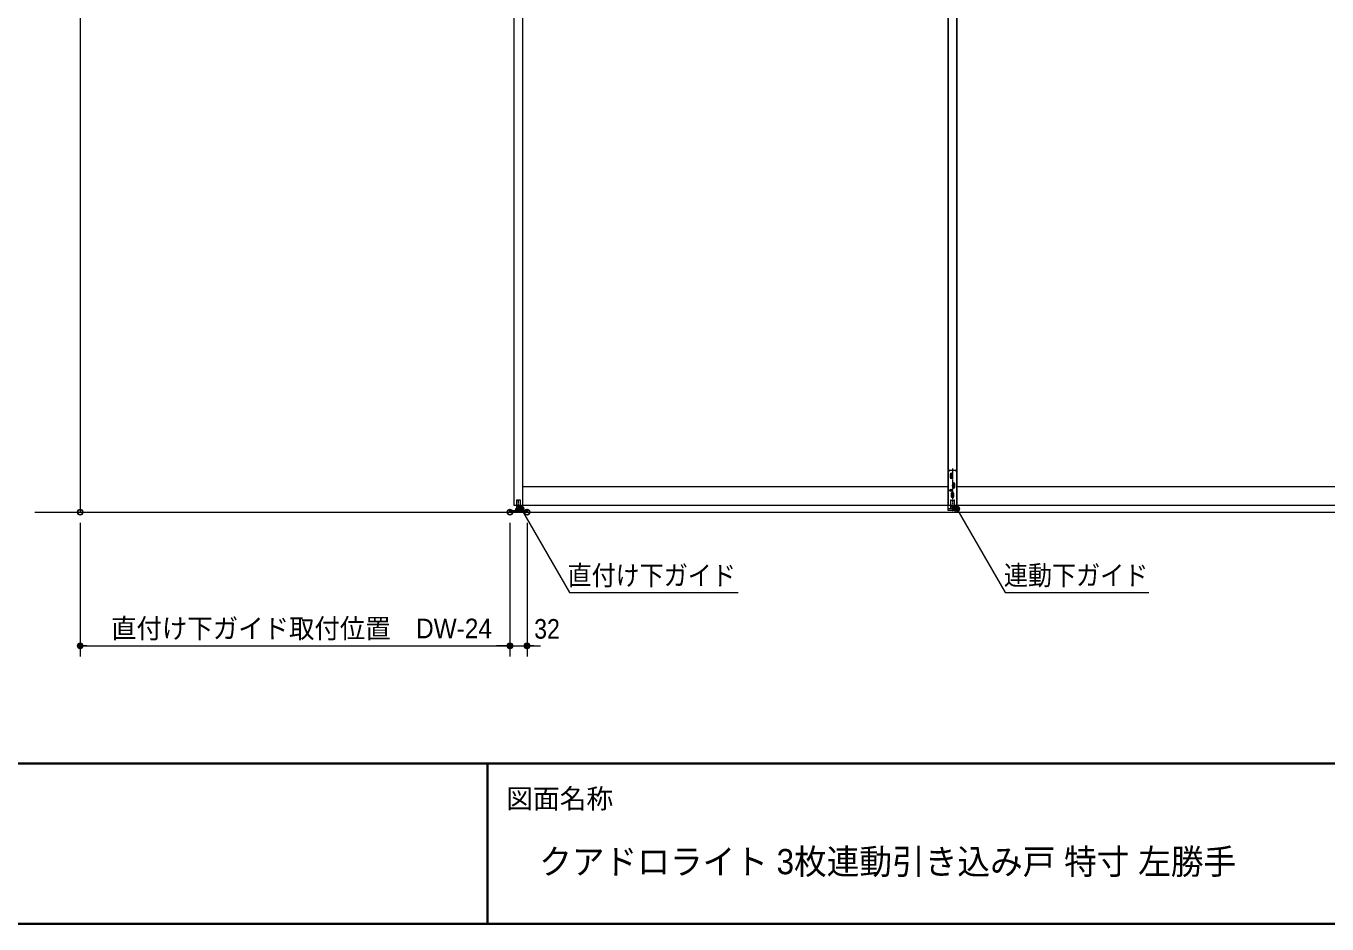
# Model space of a CAD drawing. Units: millimetres, scale not verified. Extents: x -6062 to 6062, y -3045 to 3045.
# Drawn here: x -4801 to -2367, y -2770 to -1091 of the extents above; entities that cross this region are included whole.
import ezdxf
from ezdxf.enums import TextEntityAlignment as Align

# ---------------------------------------------------------------- set-up
doc = ezdxf.new("R2010")
doc.units = ezdxf.units.MM
doc.header["$LTSCALE"] = 20
doc.header["$PDMODE"] = 32
doc.header["$PDSIZE"] = 10
doc.linetypes.add('USER1', pattern=[2.91, 1.76, -0.4, 0.35, -0.4])
for name, color, linetype, lineweight in [('0-0_3一般', 7, 'Continuous', 15), ('0-1_2寸法-2', 7, 'Continuous', 15), ('0-2_0', 7, 'Continuous', 25), ('0-4_2寸法-1', 7, 'Continuous', 15), ('0-5_2寸法-3', 7, 'Continuous', 15), ('0-6_1図面枠', 7, 'Continuous', 15)]:
    doc.layers.add(name, color=color, linetype=linetype, lineweight=lineweight)
doc.layers.add('0-3_Defpoints', color=7, linetype='Continuous')
doc.styles.add('ＭＳ Ｐゴシック', font='')
doc.styles.get('ＭＳ Ｐゴシック').set_extended_font_data('MS PGothic')

# ---------------------------------------------------------------- blocks, each defined once
blk = doc.blocks.new('_Dot')
at = {"layer": '0-2_0'}
blk.add_line((-10, 0), (-20, 0), dxfattribs=at)
for points in [[(0, 0), (-10, 0), (-9.92, 1.25)], [(0, 0), (-9.92, -1.25), (-10, 0)], [(0, 0), (-9.92, 1.25), (-9.69, 2.49)], [(0, 0), (-9.69, -2.49), (-9.92, -1.25)], [(0, 0), (-9.69, 2.49), (-9.3, 3.68)], [(0, 0), (-9.3, -3.68), (-9.69, -2.49)], [(0, 0), (-9.3, 3.68), (-8.76, 4.82)], [(0, 0), (-8.76, -4.82), (-9.3, -3.68)], [(0, 0), (-8.76, 4.82), (-8.09, 5.88)], [(0, 0), (-8.09, -5.88), (-8.76, -4.82)], [(0, 0), (-8.09, 5.88), (-7.29, 6.85)], [(0, 0), (-7.29, -6.85), (-8.09, -5.88)], [(0, 0), (-7.29, 6.85), (-6.37, 7.71)], [(0, 0), (-6.37, -7.71), (-7.29, -6.85)], [(0, 0), (-6.37, 7.71), (-5.36, 8.44)], [(0, 0), (-5.36, -8.44), (-6.37, -7.71)], [(0, 0), (-5.36, 8.44), (-4.26, 9.05)], [(0, 0), (-4.26, -9.05), (-5.36, -8.44)], [(0, 0), (-4.26, 9.05), (-3.09, 9.51)], [(0, 0), (-3.09, -9.51), (-4.26, -9.05)], [(0, 0), (-3.09, 9.51), (-1.87, 9.82)], [(0, 0), (-1.87, -9.82), (-3.09, -9.51)], [(0, 0), (-1.87, 9.82), (-0.63, 9.98)], [(0, 0), (-0.63, -9.98), (-1.87, -9.82)], [(0, 0), (-0.63, 9.98), (0.63, 9.98)], [(0, 0), (0.63, -9.98), (-0.63, -9.98)], [(0, 0), (0.63, 9.98), (1.87, 9.82)], [(0, 0), (1.87, 9.82), (3.09, 9.51)], [(0, 0), (3.09, 9.51), (4.26, 9.05)], [(0, 0), (4.26, 9.05), (5.36, 8.44)], [(0, 0), (5.36, 8.44), (6.37, 7.71)], [(0, 0), (6.37, 7.71), (7.29, 6.85)], [(0, 0), (7.29, 6.85), (8.09, 5.88)], [(0, 0), (8.09, 5.88), (8.76, 4.82)], [(0, 0), (8.76, 4.82), (9.3, 3.68)], [(0, 0), (9.3, 3.68), (9.69, 2.49)], [(0, 0), (9.69, 2.49), (9.92, 1.25)], [(0, 0), (9.92, 1.25), (10, 0)], [(0, 0), (1.87, -9.82), (0.63, -9.98)], [(0, 0), (3.09, -9.51), (1.87, -9.82)], [(0, 0), (4.26, -9.05), (3.09, -9.51)], [(0, 0), (5.36, -8.44), (4.26, -9.05)], [(0, 0), (6.37, -7.71), (5.36, -8.44)], [(0, 0), (7.29, -6.85), (6.37, -7.71)], [(0, 0), (8.09, -5.88), (7.29, -6.85)], [(0, 0), (8.76, -4.82), (8.09, -5.88)], [(0, 0), (9.3, -3.68), (8.76, -4.82)], [(0, 0), (9.69, -2.49), (9.3, -3.68)], [(0, 0), (9.92, -1.25), (9.69, -2.49)], [(0, 0), (10, 0), (9.92, -1.25)]]:
    blk.add_solid(points, dxfattribs=at)
blk = doc.blocks.new('グループ-18')
at = {"layer": '0-0_3一般'}
for p, q in [((-58240, 8000), (-58240, -40000)), ((-42000, -39750), (-42000, 7140)), ((-41680, -39750), (-41680, 7140)), ((-25760, 7140), (-25760, -39750)), ((-25440, -39750), (-25440, 7140)), ((-25440, 7140), (-25440, -39750)), ((-25700, -38432.4), (-25500, -38432.4)), ((-25685, -38592.4), (-25685, -38692.4)), ((-25595, -38692.4), (-25595, -38592.4)), ((-25440, -38492.4), (-25440, -39934.4)), ((-41680, -39040), (-25760, -39040)), ((-25645, -39312.4), (-25645, -39412.4)), ((-25605, -38952.4), (-25605, -39052.4)), ((-25555, -39412.4), (-25555, -39312.4)), ((-25515, -39052.4), (-25515, -38952.4)), ((-25440, -39040), (-9520, -39040)), ((-25440, -39750), (-42000, -39750)), ((-41940, -39922), (-41940, -39862)), ((-41915, -39560), (-41915, -39800)), ((-41915, -39800), (-41765, -39800)), ((-41766, -39800), (-41914, -39800)), ((-41914, -39800), (-41914, -39862)), ((-41775, -39550), (-41905, -39550)), ((-41800, -39862), (-41740, -39862)), ((-41766, -39800), (-41766, -39862)), ((-41765, -39800), (-41765, -39560)), ((-41740, -39922), (-41740, -39862)), ((-9200, -39750), (-25760, -39750)), ((-25660, -39874.4), (-25760, -39874.4)), ((-25675, -39562.4), (-25675, -39802.4)), ((-25525, -39802.4), (-25675, -39802.4)), ((-25670, -39802.4), (-25530, -39802.4)), ((-25670, -39802.4), (-25670, -39874.4)), ((-25665, -39552.4), (-25535, -39552.4)), ((-25664, -39874.4), (-25660, -39874.4)), ((-25536, -39874.4), (-25664, -39874.4)), ((-25440, -39874.4), (-25540, -39874.4)), ((-25540, -39874.4), (-25536, -39874.4)), ((-25525, -39802.4), (-25525, -39562.4)), ((-59936.5, -40000), (8903.5, -40000)), ((-42160, -40000), (-42160, -39942)), ((-41520, -40000), (-42160, -40000)), ((-41940, -39922), (-41940, -39942)), ((-41740, -39922), (-41940, -39922)), ((-41740, -39922), (-41940, -39922)), ((-41740, -39942), (-41520, -39942)), ((-41520, -39942), (-41520, -40000))]:
    blk.add_line(p, q, dxfattribs=at)
at = {"layer": '0-0_3一般', "linetype": 'USER1'}
for p, q in [((-25600, -38371.7), (-25600, -39958.4)), ((-25700.5, -38642.4), (-25579.5, -38642.4)), ((-25590.5, -38592.4), (-25689.5, -38592.4)), ((-25590.5, -38692.4), (-25689.5, -38692.4)), ((-25640, -38542.9), (-25640, -38641.9)), ((-25640, -38642.9), (-25640, -38741.9)), ((-25560, -38902.9), (-25560, -39001.9)), ((-25613.8, -39182.4), (-25706.2, -39182.4)), ((-25660.5, -39362.4), (-25539.5, -39362.4)), ((-25660, -39136.2), (-25660, -39228.6)), ((-25550.5, -39312.4), (-25649.5, -39312.4)), ((-25550.5, -39412.4), (-25649.5, -39412.4)), ((-25620.5, -39002.4), (-25499.5, -39002.4)), ((-25510.5, -38952.4), (-25609.5, -38952.4)), ((-25510.5, -39052.4), (-25609.5, -39052.4)), ((-25600, -39262.9), (-25600, -39361.9)), ((-25600, -39362.9), (-25600, -39461.9)), ((-25560, -39002.9), (-25560, -39101.9)), ((-41840, -40027.8), (-41840, -39520))]:
    blk.add_line(p, q, dxfattribs=at)
at = {"layer": '0-0_3一般'}
for points in [[(-25760, -39750), (-25760, 7140), (-9200, 7140)], [(-25440, -39932.4), (-25760, -39932.4), (-25760, -38492.4)], [(-41940, -39862), (-41880, -39862), (-41800, -39862)], [(-25530, -39802.4), (-25530, -39874.4), (-25670, -39874.4)], [(-42160, -39942), (-41740, -39942), (-41740, -39922)]]:
    blk.add_lwpolyline(points, dxfattribs=at)
blk.add_circle((-25660, -39182.4), 42, dxfattribs=at)
for centre, radius, start, end in [((-25700, -38492.4), 60, 90, 180), ((-25500, -38492.4), 60, 0, 90), ((-25640, -38592.4), 45, 0, 180), ((-25640, -38692.4), 45, 180, 0), ((-25560, -38952.4), 45, 0, 180), ((-25600, -39312.4), 45, 0, 180), ((-25600, -39412.4), 45, 180, 0), ((-25560, -39052.4), 45, 180, 0), ((-41905, -39560), 10, 90, 180), ((-41775, -39560), 10, 0, 90), ((-25665, -39562.4), 10, 90, 180), ((-25535, -39562.4), 10, 0, 90)]:
    blk.add_arc(centre, radius, start, end, dxfattribs=at)
blk = doc.blocks.new('グループ-22')
at = {"layer": '0-6_1図面枠', "lineweight": 35}
for p, q in [((-80000, -49400), (80000, -49400)), ((-43000, -49400), (-43000, -55400))]:
    blk.add_line(p, q, dxfattribs=at)
blk.add_lwpolyline([(-80000, 55400), (80000, 55400), (80000, -55400), (-80000, -55400)], close=True, dxfattribs=at)
blk = doc.blocks.new('図面枠')
at = {"layer": '0-6_1図面枠'}
blk.add_blockref('グループ-22', (0, 0), dxfattribs=at)
at = {"layer": '0-6_1図面枠', "style": 'ＭＳ Ｐゴシック'}
blk.add_text('図面名称', height=733.7, dxfattribs=at).set_placement((-42300.1, -51299.8), align=Align.BOTTOM_LEFT)

msp = doc.modelspace()

# ---------------------------------------------------------------- hatches: boundary and pattern name
at = {"layer": '0-5_2寸法-3'}
for points in [[(-3869.49, -1993.72, 1), (-3879.51, -1993.72, 1)], [(-3054.49, -1993.72, 1), (-3064.51, -1993.72, 1)]]:
    msp.add_hatch(color=256, dxfattribs=at).paths.add_polyline_path(points)

# ---------------------------------------------------------------- linework, layer by layer
at = {"layer": '0-1_2寸法-2'}
for p, q in [((-3895.5, -2020), (-3895.5, -2270)), ((-3863.5, -2020), (-3863.5, -2270)), ((-3908.21, -2250), (-3920.92, -2250)), ((-3895.5, -2250), (-3863.5, -2250)), ((-3850.79, -2250), (-3838.08, -2250))]:
    msp.add_line(p, q, dxfattribs=at)
at = {"layer": '0-3_Defpoints'}
for p in [(-4699.5, -2000), (-3895.5, -2000), (-3863.5, -2000), (-3895.5, -2250), (-3863.5, -2250)]:
    msp.add_point(p, dxfattribs=at)
at = {"layer": '0-4_2寸法-1'}
for p, q in [((-4699.5, -2020), (-4699.5, -2270)), ((-3895.5, -2020), (-3895.5, -2270)), ((-4686.79, -2250), (-3908.21, -2250))]:
    msp.add_line(p, q, dxfattribs=at)
at = {"layer": '0-5_2寸法-3'}
for points in [[(-3874.5, -1993.72), (-3784.27, -2150), (-3468.26, -2150)], [(-3059.5, -1993.72), (-2969.27, -2150), (-2699.95, -2150)]]:
    msp.add_lwpolyline(points, dxfattribs=at)
for centre in [(-3874.5, -1993.72), (-3059.5, -1993.72)]:
    msp.add_circle(centre, 5.01, dxfattribs=at)

# ---------------------------------------------------------------- block references
at = {"layer": '0-0_3一般', "xscale": 0.05, "yscale": 0.05}
msp.add_blockref('グループ-18', (-1787.5, 0), dxfattribs=at)
at = {"layer": '0-1_2寸法-2', "xscale": 0.6356201, "yscale": 0.6356201}
msp.add_blockref('_Dot', (-3895.5, -2250), dxfattribs=at)
at = {"layer": '0-1_2寸法-2', "xscale": 0.6356201, "yscale": 0.6356201, "rotation": 180}
msp.add_blockref('_Dot', (-3863.5, -2250), dxfattribs=at)
at = {"layer": '0-4_2寸法-1', "xscale": 0.6356201, "yscale": 0.6356201, "rotation": 180}
msp.add_blockref('_Dot', (-4699.5, -2250), dxfattribs=at)
at = {"layer": '0-4_2寸法-1', "xscale": 0.6356201, "yscale": 0.6356201}
msp.add_blockref('_Dot', (-3895.5, -2250), dxfattribs=at)
at = {"layer": '0-6_1図面枠', "xscale": 0.05, "yscale": 0.05}
msp.add_blockref('図面枠', (-1787.5, 0), dxfattribs=at)

# ---------------------------------------------------------------- texts
at = {"layer": '0-1_2寸法-2', "style": 'ＭＳ Ｐゴシック', "width": 0.9}
msp.add_text('32', height=36.66, dxfattribs=at).set_placement((-3850.09, -2247.52), align=Align.BOTTOM_LEFT)
at = {"layer": '0-4_2寸法-1', "style": 'ＭＳ Ｐゴシック', "width": 0.95}
msp.add_text('直付け下ガイド取付位置\u3000DW-24', height=36.69, dxfattribs=at).set_placement((-4641.58, -2246.79), align=Align.BOTTOM_LEFT)
at = {"layer": '0-5_2寸法-3', "style": 'ＭＳ Ｐゴシック', "width": 0.9}
for s, p in [('直付け下ガイド', (-3787.72, -2147.62)), ('連動下ガイド', (-2971.37, -2147.46))]:
    msp.add_text(s, height=36.66, dxfattribs=at).set_placement(p, align=Align.BOTTOM_LEFT)
at = {"layer": '0-6_1図面枠', "style": 'ＭＳ Ｐゴシック', "width": 0.95}
msp.add_text('クアドロライト 3枚連動引き込み戸 特寸 左勝手', height=47.17, dxfattribs=at).set_placement((-3840.72, -2691.18), align=Align.BOTTOM_LEFT)

doc.saveas('drawing.dxf')
